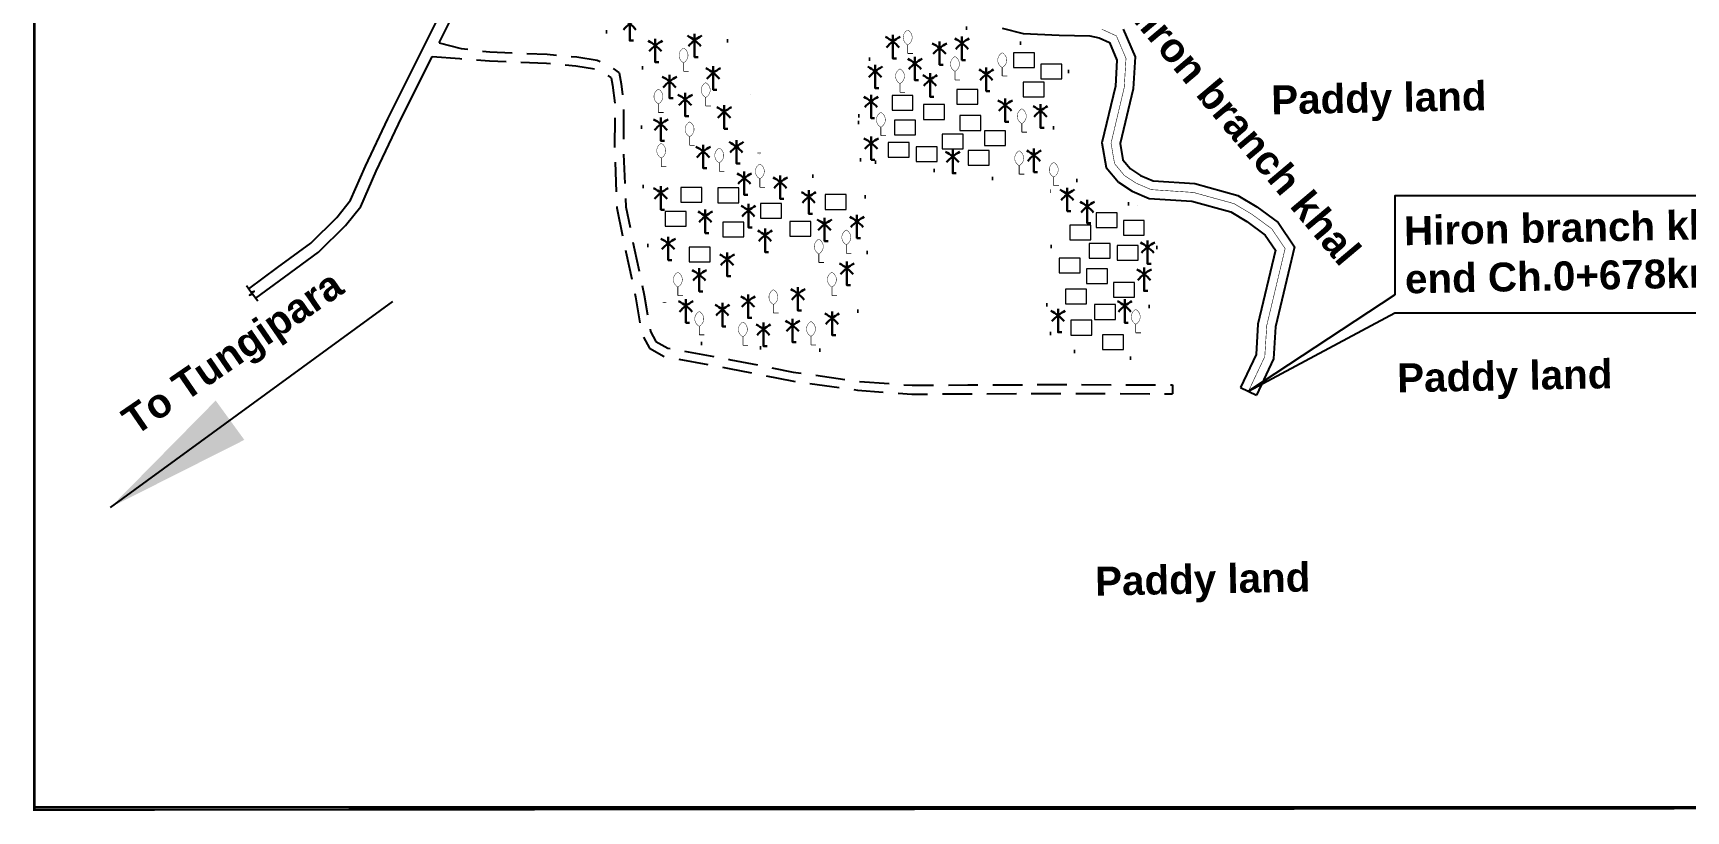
# Model space of a CAD drawing. Header units: millimetres. Extents: x 103 to 30935, y -127784 to -48.
# Drawn here: x 30011 to 30569, y -127784 to -127521 of the extents above; entities that cross this region are included whole.
import ezdxf

# ---------------------------------------------------------------- set-up
doc = ezdxf.new("R2010")
doc.units = ezdxf.units.MM
doc.header["$MEASUREMENT"] = 0
for name, pattern in [('CENTERX2', [4, 2.5, -0.5, 0.5, -0.5]), ('DASHED2', [0.375, 0.25, -0.125]), ('DOT2', [0.125, 0, -0.125])]:
    doc.linetypes.add(name, pattern=pattern)
for name, color, linetype in [('boundary', 7, 'Continuous'), ('HBB_BFS Road', 7, 'DASHED2'), ('Home Stead', 151, 'Continuous'), ('Khal', 4, 'Continuous'), ('TEXT', 5, 'Continuous'), ('Trees', 77, 'Continuous')]:
    doc.layers.add(name, color=color, linetype=linetype)
doc.layers.add('HOUSE', color=144, linetype='Continuous', lineweight=18)
doc.layers.add('PUCCA ROAD', color=1, linetype='Continuous', lineweight=30)
doc.styles.get("Standard").update_dxf_attribs({"font": 'arial.ttf'})
doc.styles.add('sum', font='arialbd.ttf')
doc.dimstyles.get("Standard").update_dxf_attribs({"dimtxt": 0.18, "dimasz": 0.18, "dimexe": 0.18, "dimexo": 0.0625, "dimgap": 0.09, "dimtad": 0, "dimtih": 1, "dimtoh": 1, "dimdec": 4, "dimzin": 0, "dimdsep": 46, "dimtxsty": 'Standard', "dimblk": 'DATUMBLANK', "dimcen": 0.09, "dimadec": 0, "dimazin": 0, "dimtfac": 1, "dimtdec": 4, "dimtofl": 0, "dimtmove": 0, "dimatfit": 3, "dimfxl": 1, "dimtolj": 1, "dimtzin": 0, "dimarcsym": 0})

# ---------------------------------------------------------------- blocks, each defined once
blk = doc.blocks.new('A$C7FEE66E4')
at = {"layer": 'Trees', "linetype": 'Continuous', "const_width": 0.000142}
blk.add_lwpolyline([(0, 0.00001, 0.606435), (0, 0.00493, 0.606435)], format="xyb", close=True, dxfattribs=at)
at = {"layer": 'Trees', "linetype": 'Continuous', "const_width": 0.000252}
for points in [[(0, 0.00001), (0, -0.00287)], [(0, -0.00287), (0.00172, -0.00287)]]:
    blk.add_lwpolyline(points, dxfattribs=at)
blk = doc.blocks.new('A$C01DB3217')
at = {"layer": 'Trees', "color": 1, "lineweight": 30}
blk.add_lwpolyline([(0, 0.0028), (0, -0.00714), (0.00154, -0.00714)], dxfattribs=at)
for centre, start, end in [((-0.01201, -0.01535), 41.24911, 62.67823), ((0.01201, -0.01535), 117.32177, 138.75089)]:
    blk.add_arc(centre, 0.01949, start, end, dxfattribs=at)
blk = doc.blocks.new('_DatumBlank')
at = {"color": 0, "linetype": 'ByBlock', "lineweight": -2}
for p, q in [((0, 0.577), (-1, 0)), ((0, -0.577), (0, 0.577)), ((-1, 0), (0, -0.577))]:
    blk.add_line(p, q, dxfattribs=at)

msp = doc.modelspace()

# ---------------------------------------------------------------- linework, layer by layer
at = {"layer": 'boundary', "color": 0, "const_width": 0.843}
msp.add_lwpolyline([(30011.1, -127125.54), (30934.34, -127124.74), (30934.34, -127782.9), (30011.1, -127783.71), (30011.1, -127125.54)], dxfattribs=at)
at = {"layer": 'HBB_BFS Road', "color": 1, "linetype": 'DASHED2', "lineweight": 25, "ltscale": 40, "flags": 128}
for points in [[(30147.8, -127524.77), (30155.22, -127526.64), (30164.99, -127527.84), (30184.31, -127528.59), (30194.37, -127529.51), (30201.25, -127530.61), (30205.36, -127532.41), (30208.59, -127534.9), (30209.32, -127538.61), (30210.13, -127545.05), (30210.06, -127560.57), (30210.87, -127580.17), (30213.82, -127594.67), (30217.07, -127609.95), (30219.21, -127622.2), (30221.05, -127625.65), (30225.04, -127627.88), (30246.3, -127631.75), (30267.39, -127635.96), (30289.47, -127639.05), (30307.61, -127640.4), (30326.37, -127640.27), (30359.77, -127640.13), (30395.55, -127640.28)], [(30145.52, -127529.34), (30154.76, -127530.08), (30164.82, -127530.84), (30184.11, -127531.59), (30194, -127532.49), (30200.39, -127533.51), (30203.82, -127535.01), (30205.87, -127536.59), (30206.36, -127539.09), (30207.13, -127545.23), (30207.06, -127560.63), (30207.88, -127580.53), (30210.89, -127595.28), (30214.13, -127610.52), (30216.33, -127623.19), (30218.82, -127627.84), (30224.01, -127630.74), (30245.74, -127634.7), (30266.89, -127638.92), (30289.15, -127642.04), (30307.5, -127643.4), (30326.39, -127643.27), (30359.77, -127643.13), (30395.54, -127643.28)], [(30395.55, -127640.28), (30395.54, -127643.28)]]:
    msp.add_lwpolyline(points, dxfattribs=at)
at = {"layer": 'Home Stead', "color": 7, "linetype": 'DOT2', "lineweight": 50, "ltscale": 159.474072, "flags": 128}
msp.add_lwpolyline([(30222.14, -127467.89), (30222.14, -127467.89), (30247.76, -127466.46), (30260.57, -127466.46), (30269.11, -127467.53), (30276.94, -127467.53), (30282.28, -127470.37), (30286.55, -127471.8), (30292.24, -127477.84), (30293.67, -127482.11), (30293.67, -127489.93), (30293.67, -127492.42), (30276.94, -127493.84), (30264.84, -127491.71), (30256.65, -127494.55), (30256.65, -127494.55), (30249.18, -127499.88), (30245.27, -127514.1), (30245.27, -127514.1), (30245.27, -127520.86), (30245.27, -127527.97), (30250.61, -127537.92), (30253.1, -127542.19), (30254.52, -127548.23), (30255.23, -127557.83), (30255.94, -127562.45), (30255.94, -127562.45), (30263.4, -127566.25), (30276.39, -127570.54), (30287.54, -127572.62), (30289.62, -127573.47), (30295.13, -127582.46), (30293.25, -127591.22), (30291.05, -127602.8), (30290.43, -127609.06), (30289.49, -127614.7), (30287.06, -127622.46), (30283.36, -127626.08), (30275.63, -127628.73), (30266.15, -127627.86), (30259.41, -127627.85), (30246.02, -127627.17), (30232.66, -127625.96), (30229.32, -127622.84), (30224, -127612.51), (30224, -127612.51), (30218.35, -127593.41), (30216.79, -127573.69), (30215.85, -127544.19), (30216.47, -127533.86), (30216.79, -127528.22), (30208.95, -127521.34), (30196.42, -127520.4), (30189.84, -127520.4), (30181.07, -127514.76), (30182.01, -127511), (30188.27, -127504.12), (30194.85, -127500.99), (30199.87, -127498.48), (30205.51, -127491.6), (30205.51, -127491.6), (30207.66, -127484.42), (30208.53, -127481.23), (30208.53, -127481.23), (30222.14, -127467.89)], dxfattribs=at)
msp.add_lwpolyline([(30304.67, -127492.74), (30303.74, -127500.48), (30304.05, -127506.05), (30303.12, -127510.07), (30300.64, -127516.88), (30289.79, -127536.14), (30289.79, -127545.42), (30289.48, -127551.61), (30289.48, -127551.61), (30290.1, -127564.3), (30290.1, -127564.3), (30313.95, -127567.7), (30319.53, -127568.94), (30325.41, -127570.18), (30340.59, -127570.8), (30347.09, -127572.65), (30354.22, -127574.82), (30354.22, -127574.82), (30357.93, -127584.41), (30352.8, -127598.18), (30353.02, -127603.39), (30353.02, -127609.68), (30353.02, -127612.93), (30353.02, -127618.35), (30354.32, -127622.91), (30354.32, -127622.91), (30361.05, -127628.55), (30374.94, -127633.32), (30382.32, -127630.93), (30386.67, -127626.16), (30386.45, -127617.7), (30388.19, -127612.06), (30388.62, -127608.81), (30389.49, -127602.09), (30390.36, -127592.33), (30390.79, -127587.99), (30383.63, -127579.53), (30383.63, -127579.53), (30383.63, -127579.53), (30378.42, -127578.88), (30371.47, -127577.37), (30364.96, -127574.11), (30359.1, -127564.35), (30354.75, -127556.04), (30356.92, -127546.72), (30358.22, -127543.03), (30360.39, -127539.13), (30360.61, -127534.79), (30358.44, -127530.45), (30355.84, -127528.72), (30351.49, -127526.11), (30344.11, -127524.81), (30340.42, -127524.81), (30332.82, -127524.81), (30326.31, -127520.47), (30320.88, -127510.22), (30317.36, -127500.1), (30315.96, -127496.1), (30314.8, -127494.35), (30312.45, -127493.6), (30309.57, -127493.39)], close=True, dxfattribs=at)
at = {"layer": 'HOUSE'}
for points in [[(30341.77, -127533.11), (30348.86, -127533.11), (30348.86, -127528.15), (30341.77, -127528.15), (30341.77, -127533.11)], [(30351.02, -127536.94), (30358.1, -127536.94), (30358.1, -127531.98), (30351.02, -127531.98), (30351.02, -127536.94)], [(30345.08, -127543.03), (30352.17, -127543.03), (30352.17, -127538.06), (30345.08, -127538.06), (30345.08, -127543.03)], [(30300.78, -127547.5), (30307.86, -127547.5), (30307.86, -127542.54), (30300.78, -127542.54), (30300.78, -127547.5)], [(30322.68, -127545.43), (30329.76, -127545.43), (30329.76, -127540.47), (30322.68, -127540.47), (30322.68, -127545.43)], [(30311.38, -127550.6), (30318.47, -127550.6), (30318.47, -127545.64), (30311.38, -127545.64), (30311.38, -127550.6)], [(30323.71, -127554.31), (30330.8, -127554.31), (30330.8, -127549.35), (30323.71, -127549.35), (30323.71, -127554.31)], [(30301.64, -127555.86), (30308.73, -127555.86), (30308.73, -127550.9), (30301.64, -127550.9), (30301.64, -127555.86)], [(30317.76, -127560.59), (30324.85, -127560.59), (30324.85, -127555.63), (30317.76, -127555.63), (30317.76, -127560.59)], [(30331.99, -127559.39), (30339.08, -127559.39), (30339.08, -127554.43), (30331.99, -127554.43), (30331.99, -127559.39)], [(30299.48, -127563.35), (30306.57, -127563.35), (30306.57, -127558.39), (30299.48, -127558.39), (30299.48, -127563.35)], [(30308.97, -127564.82), (30316.06, -127564.82), (30316.06, -127559.85), (30308.97, -127559.85), (30308.97, -127564.82)], [(30326.47, -127566.11), (30333.56, -127566.11), (30333.56, -127561.15), (30326.47, -127561.15), (30326.47, -127566.11)], [(30229.5, -127578.59), (30236.59, -127578.59), (30236.59, -127573.62), (30229.5, -127573.62), (30229.5, -127578.59)], [(30241.99, -127578.75), (30249.07, -127578.75), (30249.07, -127573.78), (30241.99, -127573.78), (30241.99, -127578.75)], [(30278.17, -127580.99), (30285.26, -127580.99), (30285.26, -127576.02), (30278.17, -127576.02), (30278.17, -127580.99)], [(30224.21, -127586.71), (30231.3, -127586.71), (30231.3, -127581.75), (30224.21, -127581.75), (30224.21, -127586.71)], [(30256.4, -127584.02), (30263.48, -127584.02), (30263.48, -127579.06), (30256.4, -127579.06), (30256.4, -127584.02)], [(30369.7, -127587.09), (30376.79, -127587.09), (30376.79, -127582.12), (30369.7, -127582.12), (30369.7, -127587.09)], [(30243.59, -127590.26), (30250.68, -127590.26), (30250.68, -127585.3), (30243.59, -127585.3), (30243.59, -127590.26)], [(30266.32, -127590.1), (30273.41, -127590.1), (30273.41, -127585.14), (30266.32, -127585.14), (30266.32, -127590.1)], [(30360.79, -127591.29), (30367.88, -127591.29), (30367.88, -127586.33), (30360.79, -127586.33), (30360.79, -127591.29)], [(30378.9, -127589.73), (30385.99, -127589.73), (30385.99, -127584.77), (30378.9, -127584.77), (30378.9, -127589.73)], [(30232.22, -127598.74), (30239.31, -127598.74), (30239.31, -127593.78), (30232.22, -127593.78), (30232.22, -127598.74)], [(30367.35, -127597.49), (30374.44, -127597.49), (30374.44, -127592.53), (30367.35, -127592.53), (30367.35, -127597.49)], [(30376.85, -127598.18), (30383.94, -127598.18), (30383.94, -127593.22), (30376.85, -127593.22), (30376.85, -127598.18)], [(30357.27, -127602.48), (30364.35, -127602.48), (30364.35, -127597.52), (30357.27, -127597.52), (30357.27, -127602.48)], [(30366.47, -127606), (30373.56, -127606), (30373.56, -127601.04), (30366.47, -127601.04), (30366.47, -127606)], [(30375.58, -127610.7), (30382.67, -127610.7), (30382.67, -127605.74), (30375.58, -127605.74), (30375.58, -127610.7)], [(30359.32, -127612.85), (30366.41, -127612.85), (30366.41, -127607.89), (30359.32, -127607.89), (30359.32, -127612.85)], [(30369.11, -127618.13), (30376.2, -127618.13), (30376.2, -127613.17), (30369.11, -127613.17), (30369.11, -127618.13)], [(30361.18, -127623.42), (30368.27, -127623.42), (30368.27, -127618.46), (30361.18, -127618.46), (30361.18, -127623.42)], [(30371.86, -127628.31), (30378.94, -127628.31), (30378.94, -127623.35), (30371.86, -127623.35), (30371.86, -127628.31)]]:
    msp.add_lwpolyline(points, dxfattribs=at)
at = {"layer": 'Khal', "lineweight": 25, "ltscale": 0.1}
msp.add_lwpolyline([(30011.1, -127125.54), (30934.34, -127125.54), (30934.34, -127782.9), (30011.1, -127782.9)], close=True, dxfattribs=at)
at = {"layer": 'Khal', "color": 3, "lineweight": 25, "ltscale": 0.1}
for points in [[(30337.99, -127519.82), (30345.03, -127521.58), (30357.27, -127522.12), (30367.61, -127522.38), (30370.72, -127523.04), (30374.26, -127524.67), (30376.76, -127530.57), (30376.22, -127539.41), (30371.68, -127558.56), (30373.11, -127566.84), (30377.24, -127571.85), (30381.89, -127574.85), (30387.59, -127577.29), (30402.06, -127578.25), (30415.16, -127581.86), (30420.64, -127585.14), (30426.83, -127589.66), (30430.32, -127594.82), (30424.37, -127619.74), (30423.72, -127629.95), (30418.44, -127641.13)], [(30378.87, -127520.18), (30382.84, -127529.52), (30382.18, -127540.29), (30377.81, -127558.75), (30378.75, -127564.25), (30381.28, -127567.31), (30384.72, -127569.54), (30389.01, -127571.37), (30403.07, -127572.31), (30417.54, -127576.3), (30423.95, -127580.14), (30431.22, -127585.43), (30436.76, -127593.64), (30430.32, -127620.64), (30429.63, -127631.48), (30423.87, -127643.69)]]:
    msp.add_lwpolyline(points, dxfattribs=at)
at = {"layer": 'Khal', "color": 7, "linetype": 'CENTERX2', "lineweight": 30, "ltscale": 5, "const_width": 0.185}
msp.add_lwpolyline([(30371.67, -127520.18), (30376.56, -127522.42), (30379.8, -127530.04), (30379.2, -127539.85), (30374.75, -127558.66), (30375.93, -127565.54), (30379.26, -127569.58), (30383.3, -127572.19), (30388.3, -127574.33), (30402.56, -127575.28), (30416.35, -127579.08), (30422.3, -127582.64), (30429.02, -127587.55), (30433.54, -127594.23), (30427.34, -127620.19), (30426.67, -127630.72), (30421.15, -127642.41)], dxfattribs=at)
at = {"layer": 'Khal', "lineweight": 25, "ltscale": 0.1}
msp.add_lwpolyline([(30418.44, -127641.13), (30423.87, -127643.69)], dxfattribs=at)
at = {"layer": 'PUCCA ROAD', "lineweight": 25}
for points in [[(30147.8, -127524.77), (30151.63, -127517.12), (30167.73, -127483.72), (30179.83, -127458.73), (30223.51, -127323.93), (30247.46, -127277.95), (30297.45, -127243.79), (30360.26, -127209.68), (30397.28, -127200.54), (30423.38, -127178.95)], [(30083.5, -127607.81), (30093.19, -127600.66), (30104.45, -127592.36), (30113.25, -127583.73), (30117.88, -127577.91), (30122.99, -127566.42), (30130.47, -127550.46), (30148.04, -127515.36), (30164.13, -127481.98), (30176.02, -127457.5), (30196.48, -127394.36)], [(30085.9, -127611.01), (30095.57, -127603.88), (30107.05, -127595.41), (30116.23, -127586.41), (30121.33, -127580), (30126.61, -127568.12), (30134.07, -127552.21), (30145.52, -127529.34)], [(30082.72, -127606.75), (30084.37, -127609.01), (30085.4, -127608.59), (30083.79, -127609.97), (30084.77, -127609.52), (30086.6, -127611.92)]]:
    msp.add_lwpolyline(points, dxfattribs=at)
at = {"layer": 'TEXT', "color": 7}
msp.add_lwpolyline([(30470.55, -127609.9), (30421.15, -127642.41), (30470.55, -127615.91), (30590.05, -127615.91), (30590.05, -127576.41), (30470.55, -127576.41)], close=True, dxfattribs=at)

# ---------------------------------------------------------------- block references
at = {"layer": 'Trees', "ltscale": 0.1, "xscale": 796.8582568693673, "yscale": 796.8582568693673, "zscale": 796.8582568693635}
for p in [(30212.2, -127518.34), (30234.12, -127523.9), (30301.05, -127524.32), (30220.84, -127525.63), (30316.82, -127526.5), (30324.41, -127524.87), (30240.39, -127534.91), (30295.07, -127534.37), (30308.53, -127531.68), (30332.63, -127535.35), (30225.64, -127537.8), (30313.63, -127537.29), (30230.93, -127543.85), (30293.68, -127544.51), (30339.01, -127545.76), (30222.7, -127552.21), (30244.1, -127548.09), (30350.9, -127547.72), (30237, -127561.45), (30248.21, -127559.81), (30293.75, -127558.58), (30321.27, -127563.12), (30348.7, -127562.69), (30250.88, -127570.41), (30263.05, -127571.79), (30222.7, -127575.43), (30272.65, -127576.77), (30359.97, -127575.9), (30366.73, -127580.01), (30237.71, -127583.31), (30252.27, -127581.39), (30277.99, -127586.03), (30288.95, -127585.03), (30257.88, -127589.71), (30225.19, -127592.46), (30387.09, -127593.7), (30245.08, -127597.84), (30285.51, -127600.87), (30235.69, -127603.04), (30385.93, -127602.86), (30231.16, -127613.58), (30252.17, -127611.95), (30269.02, -127609.5), (30379.36, -127613.57), (30243.48, -127614.84), (30280.53, -127617.74), (30356.85, -127616.8), (30257.34, -127621.45), (30267.21, -127620.18)]:
    msp.add_blockref('A$C01DB3217', p, dxfattribs=at)
at = {"layer": 'Trees', "linetype": 'DOT2', "ltscale": 0.2, "xscale": 1010.508627537463, "yscale": 1010.508627537463, "zscale": 1010.508627537463}
for p in [(30306.07, -127525.45), (30230.37, -127531.49), (30303.47, -127538.54), (30322.03, -127534.39), (30337.99, -127533.09), (30237.86, -127543.2), (30221.89, -127545.38), (30297.01, -127553.24), (30344.61, -127552.02), (30232.41, -127556.45), (30222.83, -127563.67), (30242.43, -127565.28), (30343.72, -127566.21), (30256.14, -127570.66), (30355.4, -127570.1), (30285.34, -127592.94), (30276.05, -127596.03), (30228.45, -127607.22), (30280.47, -127607.22), (30260.72, -127613.11), (30235.67, -127620.47), (30383.08, -127619.78), (30250.41, -127624.01), (30273.4, -127623.86)]:
    msp.add_blockref('A$C7FEE66E4', p, dxfattribs=at)

# ---------------------------------------------------------------- texts
at = {"layer": 'TEXT', "color": 7, "char_height": 9.7557, "width": 188.8459, "attachment_point": 1, "style": 'sum'}
for s, insert, rotation in [('Hiron branch khal', (30385.18, -127505.9), 310.0945), ('Paddy land ', (30428.75, -127539.18), 1.1386), ('Hiron branch khal \\Pend Ch.0+678km', (30473.6, -127583.37), 1.1386), ('To Tungipara', (30039.67, -127649.62), 34.4609), ('Paddy land ', (30471.28, -127633.06), 1.1386), ('Paddy land ', (30369.27, -127701.7), 1.1386)]:
    msp.add_mtext(s, dxfattribs=dict(at, insert=insert, rotation=rotation))

# ---------------------------------------------------------------- leaders
at = {"layer": 'TEXT', "color": 0, "lineweight": 25}
msp.add_leader([(30036.79, -127681.64), (30132.14, -127612.16)], dimstyle='Standard', override={"dimscale": 0.5, "dimasz": 100, "dimgap": 0.09, "dimtad": 0}, dxfattribs=at)

doc.saveas('drawing.dxf')
